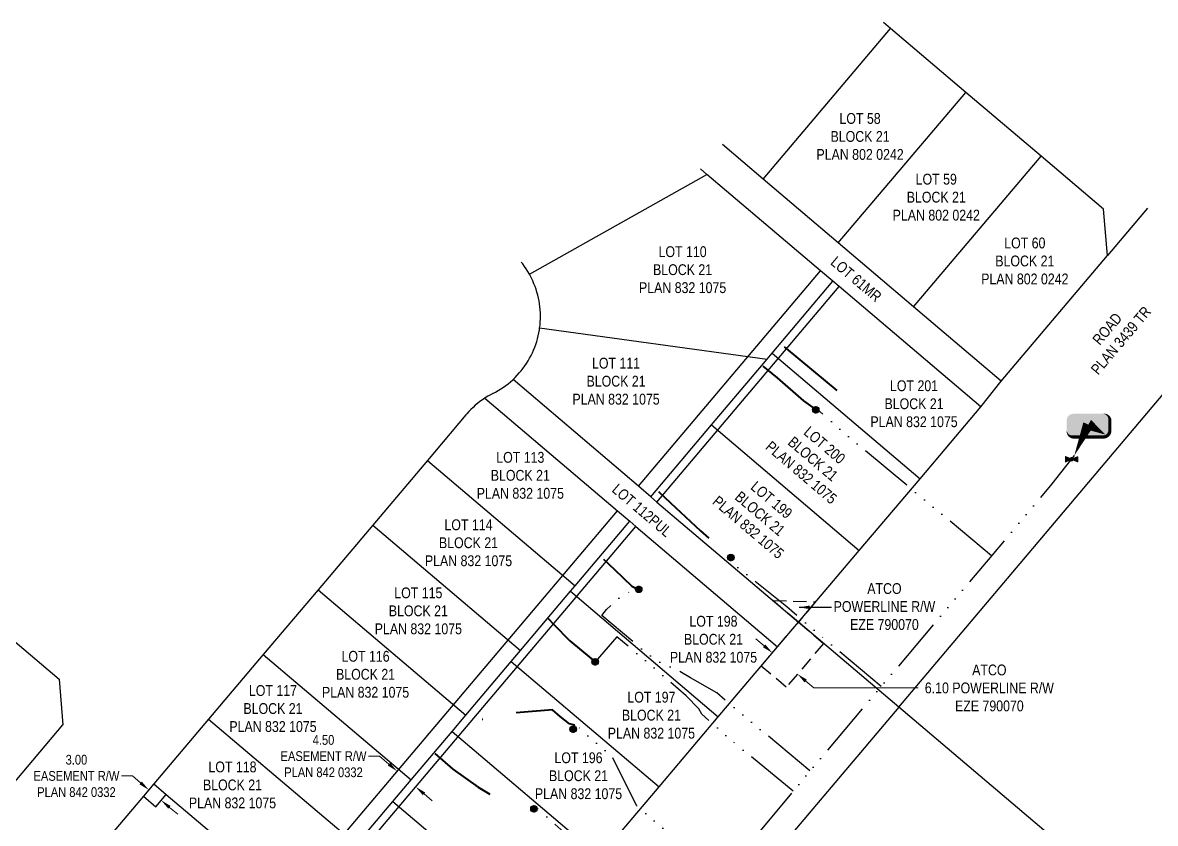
# Model space of a CAD drawing. Extents: x -125270 to -123996, y 6484594 to 6485518.
# Drawn here: x -125107.7 to -124897.8, y 6485369.3 to 6485517.7 of the extents above; entities that cross this region are included whole.
import ezdxf
from ezdxf.enums import TextEntityAlignment as Align

# ---------------------------------------------------------------- set-up
doc = ezdxf.new("R2010")
doc.units = 0
doc.header["$LTSCALE"] = 5
doc.header["$PDSIZE"] = 0.5
for name, pattern in [('COOP2', [10, 5, -1, 0, -1, 0, -1, 0, -1, 0, -1]), ('DASHDOT', [25.4, 12.7, -6.35, 0, -6.35]), ('foc-FLOWLINE', [3.75, 2.5, -1.25])]:
    doc.linetypes.add(name, pattern=pattern)
doc.layers.get('Defpoints').update_dxf_attribs({"color": 9})
for name, color, linetype, lineweight in [('AS-RECON EXISTING', 151, 'DASHDOT', 40), ('F-EZE-T', 190, 'Continuous', 9), ('F-RW-T', 190, 'Continuous', 9)]:
    doc.layers.add(name, color=color, linetype=linetype, lineweight=lineweight)
for name, color, linetype in [('AS-SYMBOL', 7, 'Continuous'), ('F-EZE', 190, 'foc-FLOWLINE'), ('F-RW', 190, 'Continuous'), ('L-TITLEDB', 4, 'Continuous'), ('L-TITLEDB-T', 4, 'Continuous'), ('P-APEX RECON PAY ITEMS', 240, 'Continuous'), ('P-APEX RECON-URBAN', 30, 'COOP2')]:
    doc.layers.add(name, color=color, linetype=linetype)
doc.styles.add('1.8', font='ARIALN.TTF', dxfattribs={"height": 1.8})
doc.styles.add('80L', font='ARIALN.TTF', dxfattribs={"height": 2})
doc.styles.get("Standard").update_dxf_attribs({"font": 'ARIALN.TTF'})
doc.dimstyles.new('Compass 1 000', dxfattribs={"dimtxt": 1.8, "dimasz": 2, "dimexe": 0.2, "dimexo": 0.0625, "dimgap": 0.5, "dimtad": 0, "dimtih": 1, "dimtoh": 1, "dimzin": 0, "dimdsep": 46, "dimtxsty": '1.8', "dimcen": 0.1, "dimse1": 1, "dimse2": 1, "dimclrd": 256, "dimclrt": 256, "dimaunit": 1, "dimadec": 4, "dimazin": 0, "dimtfac": 0.06, "dimtofl": 0, "dimtmove": 0, "dimatfit": 0, "dimfxl": 0.2, "dimtolj": 1, "dimtzin": 0, "dimlwd": -1, "dimarcsym": 0})

# ---------------------------------------------------------------- blocks, each defined once
blk = doc.blocks.new('RISER')
h = blk.add_hatch(color=255)
h.dxf.hatch_style = 1
edge = h.paths.add_edge_path()
edge.add_arc((0, 0), 0.7, 0, 360)
blk.add_hatch(color=13).paths.add_polyline_path([(0.58, -0.15), (-0.58, -0.15, 0.774597)])
at = {"color": 13}
blk.add_line((-0.58, -0.15), (0.58, -0.15), dxfattribs=at)
blk.add_circle((0, 0), 0.6, dxfattribs=at)
blk = doc.blocks.new('*U647')
at = {"true_color": 0xffffa8}
h = blk.add_hatch(color=51, dxfattribs=at)
edge = h.paths.add_edge_path()
edge.add_line((-14, -11.5), (14, -11.5))
edge.add_arc((14, -5.5), 6, 270, 360)
edge.add_line((20, -5.5), (20, 4))
edge.add_arc((14, 4), 6, 0, 90)
edge.add_line((14, 10), (-14, 10))
edge.add_arc((-14, 4), 6, 90, 180)
edge.add_line((-20, 4), (-20, -5.5))
edge.add_arc((-14, -5.5), 6, 180, 270)
at = {"color": 240, "flags": 128}
blk.add_lwpolyline([(-14, -11.5, 3, 3, 0), (14, -11.5, 3, 3, 0.414214), (20, -5.5, 3, 3, 0), (20, 4, 3, 0, 0.414214), (14, 10, 0, 0, 0), (-14, 10, 0, 0, 0.414214), (-20, 4, 0, 0, 0), (-20, -5.5, 0, 3, 0.414214)], format="xyseb", close=True, dxfattribs=at)
for points in [[(-13, -28.8, 0, 10, 0), (0, 0, 5, 5, 0)], [(15.7, -9.2, 0, 10, 0), (0, 0, 5, 5, 0)]]:
    blk.add_lwpolyline(points, format="xyseb", dxfattribs=at)
at = {"color": 4, "lineweight": 30, "flags": 104}
blk.add_attdef('OTHER', text='', height=10, dxfattribs=at).set_placement((-0.3, 0), align=Align.MIDDLE_CENTER)
blk = doc.blocks.new('VALVE')
h = blk.add_hatch(color=255)
h.dxf.hatch_style = 1
edge = h.paths.add_edge_path()
edge.add_line((-0.33, 0.24), (-1.2, 0.59))
edge.add_line((-1.2, 0.59), (-1.2, -0.59))
edge.add_line((-1.2, -0.59), (-0.33, -0.24))
edge.add_arc((0, 0), 0.411, 215.8775, 324.1225)
edge.add_line((0.33, -0.24), (1.2, -0.59))
edge.add_line((1.2, -0.59), (1.2, 0.59))
edge.add_line((1.2, 0.59), (0.33, 0.24))
edge.add_arc((0, 0), 0.411, 35.8775, 144.1225)
at = {"color": 48}
for p, q in [((-1.1, 0.44), (-1.1, -0.44)), ((-0.29, 0.12), (-1.1, 0.44)), ((0.29, 0.12), (1.1, 0.44)), ((1.1, 0.44), (1.1, -0.44)), ((-1.1, -0.44), (-0.29, -0.12)), ((1.1, -0.44), (0.29, -0.12))]:
    blk.add_line(p, q, dxfattribs=at)
for radius in [0.311, 0.11]:
    blk.add_circle((0, 0), radius, dxfattribs=at)
blk = doc.blocks.new('*D510')
at = {"layer": 'Defpoints', "color": 0, "linetype": 'Continuous', "transparency": 16777216}
for p in [(-125084.44, 6485375.43), (-125084.35, 6485375.53), (-125082.15, 6485373.49)]:
    blk.add_point(p, dxfattribs=at)
at = {"layer": 'F-RW-T', "transparency": 16777216}
for p, q in [((-125087.4, 6485378.11), (-125089.4, 6485378.11)), ((-125085.88, 6485376.82), (-125087.4, 6485378.11)), ((-125080.53, 6485372.3), (-125079.01, 6485371.01))]:
    blk.add_line(p, q, dxfattribs=at)
at = {"layer": 'F-RW-T', "linetype": 'Continuous', "transparency": 16777216}
for points in [[(-125085.66, 6485377.08), (-125086.09, 6485376.57), (-125084.35, 6485375.53)], [(-125080.32, 6485372.56), (-125080.75, 6485372.05), (-125082.06, 6485373.59)]]:
    blk.add_solid(points, dxfattribs=at)
at = {"layer": 'F-RW-T', "linetype": 'Continuous', "transparency": 16777216, "insert": (-125097.77, 6485378.11), "char_height": 1.8, "attachment_point": 5, "style": '1.8'}
blk.add_mtext('\\A1;3.00\\PEASEMENT R/W\\PPLAN 842 0332', dxfattribs=at)
blk = doc.blocks.new('*D511')
at = {"layer": 'Defpoints', "color": 0, "linetype": 'Continuous', "transparency": 16777216}
for p in [(-125035, 6485382.93), (-125038.33, 6485379), (-125031.57, 6485380.02)]:
    blk.add_point(p, dxfattribs=at)
at = {"layer": 'F-RW-T', "transparency": 16777216}
for p, q in [((-125041.62, 6485381.78), (-125043.62, 6485381.78)), ((-125039.85, 6485380.29), (-125041.62, 6485381.78)), ((-125033.36, 6485374.8), (-125031.84, 6485373.51))]:
    blk.add_line(p, q, dxfattribs=at)
at = {"layer": 'F-RW-T', "linetype": 'Continuous', "transparency": 16777216}
for points in [[(-125039.64, 6485380.54), (-125040.07, 6485380.03), (-125038.33, 6485379)], [(-125033.15, 6485375.05), (-125033.58, 6485374.55), (-125034.89, 6485376.09)]]:
    blk.add_solid(points, dxfattribs=at)
at = {"layer": 'F-RW-T', "linetype": 'Continuous', "transparency": 16777216, "insert": (-125051.99, 6485381.78), "char_height": 1.8, "attachment_point": 5, "style": '1.8'}
blk.add_mtext('\\A1;4.50\\PEASEMENT R/W\\PPLAN 842 0332', dxfattribs=at)

msp = doc.modelspace()

# ---------------------------------------------------------------- linework, layer by layer
at = {"layer": 'AS-RECON EXISTING', "ltscale": 0.2, "flags": 128}
for points in [[(-124966.631, 6485457.634), (-124963.693, 6485455.183), (-124956.721, 6485449.386), (-124953.095, 6485446.608)], [(-124970.548, 6485454.047), (-124967.938, 6485451.89), (-124963.017, 6485447.638), (-124960.875, 6485446.065)], [(-124989.911, 6485430.844), (-124987.668, 6485428.735), (-124982.141, 6485423.524), (-124979.787, 6485421.48), (-124977.603, 6485419.606), (-124976.273, 6485418.421)], [(-125000.077, 6485418.276), (-124998.038, 6485416.359), (-124994.833, 6485413.291), (-124993.57, 6485412.597)], [(-125010.338, 6485407.277), (-125009.315, 6485406.162), (-125006.322, 6485403.12), (-125002.411, 6485399.869), (-125001.252, 6485399.344)], [(-125005.791, 6485386.782), (-125005.386, 6485387.504), (-125006.39, 6485387.769), (-125008.147, 6485389.144), (-125009.572, 6485390.362), (-125017.495, 6485389.741), (-125021.314, 6485388.637), (-125026.267, 6485388.27)], [(-125031.355, 6485382.301), (-125028.028, 6485379.354), (-125023.31, 6485376.03), (-125020.899, 6485374.601), (-125020.623, 6485374.564)]]:
    msp.add_lwpolyline(points, dxfattribs=at)
at = {"layer": 'F-EZE', "ltscale": 0.2}
for points in [[(-124963.984, 6485406.621), (-124968.703, 6485410.616), (-124960.794, 6485410.369), (-124963.984, 6485406.621)], [(-124959.338, 6485402.681), (-124966.223, 6485394.539), (-124970.869, 6485398.477), (-124967.853, 6485402.045), (-124963.984, 6485406.621), (-124959.338, 6485402.681)]]:
    msp.add_lwpolyline(points, close=True, dxfattribs=at)
at = {"layer": 'F-EZE-T', "linetype": 'Continuous'}
for p, q in [((-124970.326, 6485402.216), (-124971.852, 6485403.506)), ((-124962.622, 6485395.701), (-124961.096, 6485394.411)), ((-124961.096, 6485394.411), (-124941.781, 6485394.411))]:
    msp.add_line(p, q, dxfattribs=at)
for points in [[(-124970.111, 6485402.47), (-124970.541, 6485401.961), (-124968.8, 6485400.925)], [(-124962.407, 6485395.956), (-124962.837, 6485395.447), (-124964.148, 6485396.992)]]:
    msp.add_solid(points, dxfattribs=at)
at = {"layer": 'F-RW', "ltscale": 0.2, "flags": 128}
for points in [[(-124993.621, 6485431.773), (-124959.882, 6485471.693)], [(-124990.194, 6485428.859), (-124956.45, 6485468.782)], [(-125125.36, 6485276.099), (-124997.515, 6485427.246)], [(-125119.687, 6485275.843), (-124994.086, 6485424.332)], [(-125085.343, 6485374.355), (-125083.055, 6485372.417), (-125081.119, 6485374.707)]]:
    msp.add_lwpolyline(points, dxfattribs=at)
at = {"layer": 'L-TITLEDB', "ltscale": 0.2, "flags": 128}
for points in [[(-124907.422, 6485483.109), (-124919.007, 6485492.934), (-124932.95, 6485504.759), (-124946.899, 6485516.583), (-124948.188, 6485517.675)], [(-124970.528, 6485488.707), (-124946.899, 6485516.583)], [(-124956.584, 6485476.882), (-124932.95, 6485504.759)], [(-124926.381, 6485451.272), (-124942.638, 6485465.057), (-124956.584, 6485476.882), (-124970.528, 6485488.707), (-124978.072, 6485495.104)], [(-124942.638, 6485465.057), (-124919.007, 6485492.934)], [(-124980.967, 6485489.575), (-124982.148, 6485490.577)], [(-124980.967, 6485489.575), (-124982.148, 6485490.577)], [(-125013.844, 6485471.101), (-124980.967, 6485489.575)], [(-124957.594, 6485469.753), (-124959.882, 6485471.693), (-124980.967, 6485489.575)], [(-124957.594, 6485469.753), (-124959.882, 6485471.693), (-124980.967, 6485489.575)], [(-124906.708, 6485474.517), (-124907.422, 6485483.109)], [(-124899.294, 6485483.284), (-124906.708, 6485474.517)], [(-125013.844, 6485471.101), (-125014.126, 6485471.583), (-125014.426, 6485472.054), (-125014.741, 6485472.515), (-125015.072, 6485472.965), (-125015.335, 6485473.297)], [(-124926.381, 6485451.272), (-124906.708, 6485474.517)], [(-124926.381, 6485451.272), (-124906.708, 6485474.517)], [(-125011.931, 6485461.107), (-125011.866, 6485461.661), (-125011.82, 6485462.218), (-125011.793, 6485462.775), (-125011.786, 6485463.333), (-125011.799, 6485463.892), (-125011.831, 6485464.449), (-125011.882, 6485465.005), (-125011.953, 6485465.558), (-125012.043, 6485466.109), (-125012.153, 6485466.657), (-125012.281, 6485467.2), (-125012.428, 6485467.738), (-125012.594, 6485468.271), (-125012.778, 6485468.798), (-125012.981, 6485469.318), (-125013.202, 6485469.831), (-125013.44, 6485470.336), (-125013.696, 6485470.832), (-125013.844, 6485471.101)], [(-124991.337, 6485429.828), (-124980.089, 6485443.137), (-124969.789, 6485455.323), (-124968.841, 6485456.446), (-124957.594, 6485469.753)], [(-124930.152, 6485446.479), (-124956.45, 6485468.782), (-124957.594, 6485469.753)], [(-124930.152, 6485446.479), (-124956.45, 6485468.782), (-124957.594, 6485469.753)], [(-124945.387, 6485390.855), (-124880.614, 6485467.489)], [(-124945.387, 6485390.855), (-124880.614, 6485467.489)], [(-125016.867, 6485451.564), (-125016.465, 6485451.952), (-125016.078, 6485452.354), (-125015.704, 6485452.77), (-125015.345, 6485453.198), (-125015.002, 6485453.638), (-125014.674, 6485454.09), (-125014.362, 6485454.553), (-125014.066, 6485455.027), (-125013.787, 6485455.511), (-125013.525, 6485456.004), (-125013.281, 6485456.507), (-125013.054, 6485457.017), (-125012.845, 6485457.535), (-125012.654, 6485458.06), (-125012.482, 6485458.591), (-125012.328, 6485459.128), (-125012.193, 6485459.67), (-125012.078, 6485460.217), (-125011.981, 6485460.767), (-125011.931, 6485461.107)], [(-125011.931, 6485461.107), (-124969.789, 6485455.323)], [(-124968.841, 6485456.446), (-124941.423, 6485433.189)], [(-125020.58, 6485448.979), (-125020.085, 6485449.239), (-125019.6, 6485449.516), (-125019.124, 6485449.81), (-125018.659, 6485450.121), (-125018.205, 6485450.447), (-125017.763, 6485450.789), (-125017.333, 6485451.146), (-125016.916, 6485451.519), (-125016.867, 6485451.564)], [(-124991.337, 6485429.828), (-124993.621, 6485431.773), (-125016.867, 6485451.564)], [(-124930.152, 6485446.479), (-124926.381, 6485451.272)], [(-124930.152, 6485446.479), (-124926.381, 6485451.272)], [(-125022.077, 6485448.12), (-125022.54, 6485447.809), (-125022.992, 6485447.481), (-125023.432, 6485447.138), (-125023.86, 6485446.78), (-125024.275, 6485446.407), (-125024.677, 6485446.02), (-125025.065, 6485445.619), (-125025.439, 6485445.205), (-125025.6, 6485445.017)], [(-125020.58, 6485448.979), (-125021.062, 6485448.726), (-125021.535, 6485448.457), (-125021.998, 6485448.171), (-125022.077, 6485448.12)], [(-125022.077, 6485448.12), (-124997.515, 6485427.246), (-124995.229, 6485425.303)], [(-124963.984, 6485406.621), (-124952.704, 6485419.905), (-124941.423, 6485433.189), (-124930.152, 6485446.479)], [(-124963.984, 6485406.621), (-124952.704, 6485419.905), (-124941.423, 6485433.189), (-124930.152, 6485446.479)], [(-125025.6, 6485445.017), (-125032.735, 6485436.579), (-125042.869, 6485424.591), (-125053.003, 6485412.604), (-125063.137, 6485400.618), (-125073.271, 6485388.63), (-125083.407, 6485376.644)], [(-124980.089, 6485443.137), (-124952.704, 6485419.905)], [(-125032.735, 6485436.579), (-125005.358, 6485413.326)], [(-124991.337, 6485429.828), (-124990.194, 6485428.859), (-124963.984, 6485406.621)], [(-125086.469, 6485317.445), (-125076.337, 6485329.421), (-125066.212, 6485341.411), (-125061.095, 6485347.414), (-125056.003, 6485353.441), (-125050.121, 6485360.396), (-125045.873, 6485365.419), (-125039.143, 6485373.377), (-125035.745, 6485377.395), (-125028.163, 6485386.359), (-125025.615, 6485389.372), (-125017.185, 6485399.341), (-125015.486, 6485401.35), (-125006.207, 6485412.321), (-125005.358, 6485413.326), (-124995.229, 6485425.303)], [(-124995.229, 6485425.303), (-124994.086, 6485424.332), (-124967.856, 6485402.042)], [(-125042.869, 6485424.591), (-125015.486, 6485401.35)], [(-125053.003, 6485412.604), (-125025.615, 6485389.372)], [(-125006.207, 6485412.321), (-124978.824, 6485389.069)], [(-124967.856, 6485402.042), (-124963.984, 6485406.621)], [(-124945.387, 6485390.855), (-124963.984, 6485406.621)], [(-125111.051, 6485404.582), (-125109.585, 6485403.337), (-125100.99, 6485396.041)], [(-125044.777, 6485311.051), (-125033.671, 6485324.204), (-125022.702, 6485337.177), (-125013.668, 6485347.86), (-125011.733, 6485350.149), (-125000.763, 6485363.122), (-124989.794, 6485376.095), (-124978.824, 6485389.069), (-124967.856, 6485402.042)], [(-125063.137, 6485400.618), (-125035.745, 6485377.395)], [(-125017.185, 6485399.341), (-124989.794, 6485376.095)], [(-125100.99, 6485396.041), (-125100.288, 6485387.58)], [(-124874.909, 6485331.111), (-124945.387, 6485390.855), (-124979.581, 6485350.416), (-125026.173, 6485295.314)], [(-124871.085, 6485327.87), (-124874.909, 6485331.111), (-124945.387, 6485390.855), (-124979.581, 6485350.416)], [(-125119.66, 6485364.648), (-125117.725, 6485366.938), (-125100.288, 6485387.58)], [(-125073.271, 6485388.63), (-125045.873, 6485365.419)], [(-125028.163, 6485386.359), (-125000.763, 6485363.122)], [(-125083.407, 6485376.644), (-125085.343, 6485374.355), (-125093.541, 6485364.657), (-125103.675, 6485352.669), (-125113.81, 6485340.682), (-125123.716, 6485328.963)], [(-125083.407, 6485376.644), (-125081.119, 6485374.707)], [(-125081.119, 6485374.707), (-125056.003, 6485353.441)], [(-125039.143, 6485373.377), (-125014.021, 6485352.088), (-125011.733, 6485350.149)]]:
    msp.add_lwpolyline(points, dxfattribs=at)
at = {"layer": 'P-APEX RECON-URBAN', "ltscale": 0.4, "flags": 128}
for points in [[(-124928.187, 6485418.921), (-124952.84, 6485439.416), (-124960.52, 6485446.051), (-124960.769, 6485445.941)], [(-124912.873, 6485437.459), (-124917.022, 6485432.21), (-124924.915, 6485422.791), (-124928.162, 6485418.939), (-124948.623, 6485394.726), (-124961.871, 6485379.006), (-124978.405, 6485359.153), (-124987.744, 6485348.113), (-125001.488, 6485332.427), (-125008.584, 6485323.676), (-125019.946, 6485310.288), (-125034.471, 6485322.473), (-125061.492, 6485345.271), (-125064.456, 6485341.709), (-125075.283, 6485328.969), (-125077.521, 6485326.337), (-125094.077, 6485306.858), (-125098.72, 6485301.096), (-125104.077, 6485294.81), (-125108.302, 6485289.919), (-125114.412, 6485282.735), (-125119.222, 6485277.009), (-125120.519, 6485275.272)], [(-124948.635, 6485394.714), (-124959.448, 6485403.764), (-124966.144, 6485409.462), (-124976.585, 6485417.873), (-124976.512, 6485418.577)], [(-124961.892, 6485379.037), (-124979.125, 6485393.485), (-124983.981, 6485396.295), (-124986.802, 6485397.942), (-124989.828, 6485399.267), (-124992.767, 6485401.38), (-125000.407, 6485407.861), (-124999.571, 6485408.98), (-124997.334, 6485411.035), (-124994.648, 6485412.612), (-124993.574, 6485412.679)], [(-124964.977, 6485375.276), (-124975.852, 6485384.256), (-124981.869, 6485389.538), (-124982.444, 6485390.545), (-124984.779, 6485392.96), (-124990.825, 6485398.239), (-124997.609, 6485403.88), (-125001.65, 6485399.251)], [(-124978.44, 6485359.197), (-124993.991, 6485372.65), (-124998.536, 6485381.739), (-125004.432, 6485386.797), (-125004.718, 6485387.144), (-125005.723, 6485386.778)], [(-124987.729, 6485348.079), (-125003.25, 6485361.534), (-125003.989, 6485362.218), (-125005.698, 6485366.016), (-125007.469, 6485367.697), (-125012.561, 6485372.283), (-125012.989, 6485372.022)]]:
    msp.add_lwpolyline(points, dxfattribs=at)

# ---------------------------------------------------------------- block references
at = {"layer": 'AS-SYMBOL', "linetype": 'Continuous'}
for p in [(-124960.769, 6485445.941), (-124976.512, 6485418.577), (-124993.574, 6485412.679), (-125001.65, 6485399.251), (-125005.723, 6485386.778), (-125012.989, 6485372.022)]:
    msp.add_blockref('RISER', p, dxfattribs=at)
at = {"layer": 'AS-SYMBOL', "linetype": 'Continuous', "xscale": 0.999342864, "yscale": 0.999342864, "zscale": 0.999342864}
msp.add_blockref('VALVE', (-124913.365, 6485436.781), dxfattribs=at)
at = {"layer": 'P-APEX RECON PAY ITEMS', "xscale": 0.1999999999999993, "yscale": 0.1999999999999993, "zscale": 0.1999999999999993}
msp.add_blockref('*U647', (-124910.264, 6485443.215), dxfattribs=at)

# ---------------------------------------------------------------- texts
at = {"layer": 'F-EZE-T', "linetype": 'Continuous', "insert": (-124957.482, 6485413.838), "char_height": 1.99869, "attachment_point": 1, "style": '80L'}
msp.add_mtext_dynamic_manual_height_columns('\\pxqc;ATCO\\PPOWERLINE R/W\\PEZE 790070', width=18.88247, gutter_width=9.993, heights=[0], dxfattribs=at)
at = {"layer": 'F-EZE-T', "linetype": 'Continuous', "insert": (-124928.597, 6485394.411), "char_height": 1.99869, "attachment_point": 5, "style": '1.8'}
msp.add_mtext('\\A1;ATCO\\P6.10 {\\A0;POWERLINE R/W\\PEZE 790070}', dxfattribs=at)
at = {"layer": 'L-TITLEDB-T', "linetype": 'Continuous', "char_height": 1.99869, "attachment_point": 1, "style": '80L'}
for s, heights, insert in [('\\pxqc;LOT 58\\PBLOCK 21\\PPLAN 802 0242', [0], (-124961.487, 6485500.928)), ('\\pxqc;LOT 59\\PBLOCK 21\\PPLAN 802 0242', [0], (-124947.368, 6485489.678)), ('\\pxqc;LOT 60\\PBLOCK 21\\PPLAN 802 0242', [0], (-124930.959, 6485477.855)), ('\\pxqc;LOT 110\\PBLOCK 21\\PPLAN 832 1075', [0], (-124994.375, 6485476.246)), ('\\pxqc;LOT 111\\PBLOCK 21\\PPLAN 832 1075', [0], (-125006.708, 6485455.588)), ('\\pxqc;LOT 201\\PBLOCK 21\\PPLAN 832 1075', [0], (-124951.487, 6485451.406)), ('\\pxqc;LOT 113\\PBLOCK 21\\PPLAN 832 1075', [0], (-125024.447, 6485438.143)), ('\\pxqc;LOT 114\\PBLOCK 21\\PPLAN 832 1075', [0], (-125034.052, 6485425.649)), ('\\pxqc;LOT 115\\PBLOCK 21\\PPLAN 832 1075', [9.313], (-125043.345, 6485413.038)), ('\\pxqc;LOT 198\\PBLOCK 21\\PPLAN 832 1075', [0], (-124988.656, 6485407.772)), ('\\pxqc;LOT 116\\PBLOCK 21\\PPLAN 832 1075', [0], (-125053.125, 6485401.282)), ('\\pxqc;LOT 117\\PBLOCK 21\\PPLAN 832 1075', [0], (-125070.283, 6485394.938)), ('\\pxqc;LOT 197\\PBLOCK 21\\PPLAN 832 1075', [0], (-125000.156, 6485393.713)), ('\\pxqc;LOT 118\\PBLOCK 21\\PPLAN 832 1075', [0], (-125077.788, 6485380.787)), ('\\pxqc;LOT 196\\PBLOCK 21\\PPLAN 832 1075', [0], (-125013.665, 6485382.49))]:
    msp.add_mtext_dynamic_manual_height_columns(s, width=17.86606, gutter_width=9.993, heights=heights, dxfattribs=dict(at, insert=insert))
for s, insert, rotation in [('\\pxqc;LOT 61MR', (-124959.439, 6485476.7), 319.69902), ('\\pxqc;ROAD\\PPLAN 3439 TR', (-124913.291, 6485454.777), 49.79459), ('\\pxqc;LOT 200\\PBLOCK 21\\PPLAN 832 1075', (-124965.296, 6485445.955), 319.69047), ('\\pxqc;LOT 112PUL', (-124999.114, 6485433.882), 319.58985), ('\\pxqc;LOT 199\\PBLOCK 21\\PPLAN 832 1075', (-124975.118, 6485435.814), 319.69047)]:
    msp.add_mtext_dynamic_manual_height_columns(s, width=17.86606, gutter_width=9.993, heights=[0], dxfattribs=dict(at, insert=insert, rotation=rotation))

# ---------------------------------------------------------------- dimensions: what is measured, and where the dimension line sits
at = {"layer": 'F-RW-T', "linetype": 'Continuous'}
dim = msp.add_linear_dim(base=(-125038.326, 6485378.997), p1=(-125031.565, 6485380.023), p2=(-125035, 6485382.928), angle=139.77438, text='4.50\\PEASEMENT R/W\\PPLAN 842 0332', dimstyle='Compass 1 000', override={"dimtfill": 0}, dxfattribs=at)
dim.commit()
dim.dimension.update_dxf_attribs({"geometry": '*D511', "text_midpoint": (-125051.987, 6485381.781), "dimtype": 161})
dim = msp.add_aligned_dim(p1=(-125082.147, 6485373.491), p2=(-125084.436, 6485375.427), distance=-0.135, text='3.00\\PEASEMENT R/W\\PPLAN 842 0332', dimstyle='Compass 1 000', override={"dimtfill": 0}, dxfattribs=at)
dim.commit()
dim.dimension.update_dxf_attribs({"geometry": '*D510', "text_midpoint": (-125097.773, 6485378.114)})

# ---------------------------------------------------------------- leaders
at = {"layer": 'F-EZE-T', "linetype": 'Continuous', "path_type": 1}
msp.add_leader([(-124963.87, 6485409.357), (-124957.845, 6485409.357)], dimstyle='Compass 1 000', override={"dimgap": 0.5, "dimtad": 0}, dxfattribs=at)

doc.saveas('drawing.dxf')
